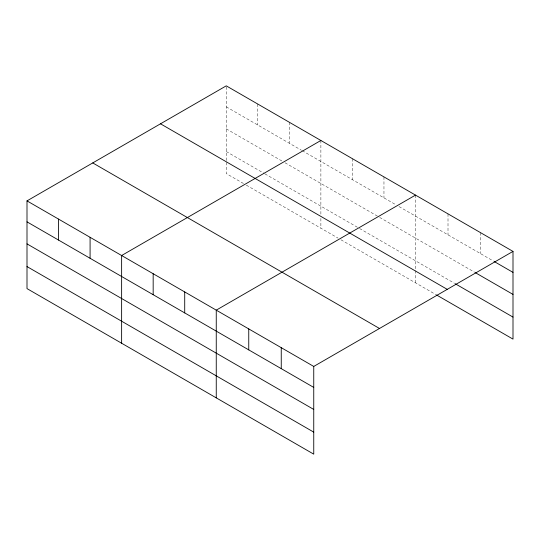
<?xml version="1.0" encoding="UTF-8"?>
<svg xmlns="http://www.w3.org/2000/svg" width="540" height="540" viewBox="0 0 540 540"><rect width="100%" height="100%" fill="white"/><g stroke="black" fill="none" stroke-linecap="round" stroke-linejoin="round"><path stroke-width="0.41" stroke-dasharray="2.7 2.03" d="M226.253 160.515L226.253 85.847M226.253 106.826L301.523 150.282M302.238 150.694L395.435 204.498M399.019 206.57L493.499 261.117M226.253 128.844L282.17 161.129M285.039 162.783L378.945 217.006M379.661 217.418L474.728 272.302M226.253 151.538L264.249 173.475M264.965 173.887L358.87 228.11M359.593 228.521L454.505 283.318M243.459 183.499L226.253 173.563L226.253 161.325M246.328 185.153L338.087 238.126M340.949 239.787L435.726 294.503M480.499 232.639L480.499 253.611M448.004 213.874L448.004 234.853M415.503 195.109L415.503 269.777M415.503 270.594L415.503 282.825M383.96 176.904L383.96 197.876M352.424 158.692L352.424 179.665M320.882 140.481L320.882 214.326M320.882 218.41L320.882 228.197M289.339 122.269L289.339 143.242M257.796 104.058L257.796 125.037"/><path stroke-width="0.81" d="M27 200.887L313.747 366.437L313.747 454.154L27 288.603L27 200.887L226.253 85.847L513 251.397L513 339.113L436.448 294.921M320.882 140.481L121.628 255.515L121.628 343.231M415.503 195.109L216.257 310.149L216.257 397.865M313.747 366.437L513 251.397M494.221 261.536L513 272.376M475.45 272.72L513 294.401M455.227 283.736L513 317.088M160.502 123.808L447.248 289.359M92.752 162.925L379.499 328.475M27 221.859L313.747 387.41M27 243.884L313.747 409.435M27 266.578L313.747 432.128M281.252 347.672L281.252 368.651M248.751 328.914L248.751 349.886M184.714 291.938L184.714 312.916M153.171 273.726L153.171 294.705M90.086 237.303L90.086 258.282M58.543 219.098L58.543 240.071"/></g></svg>
